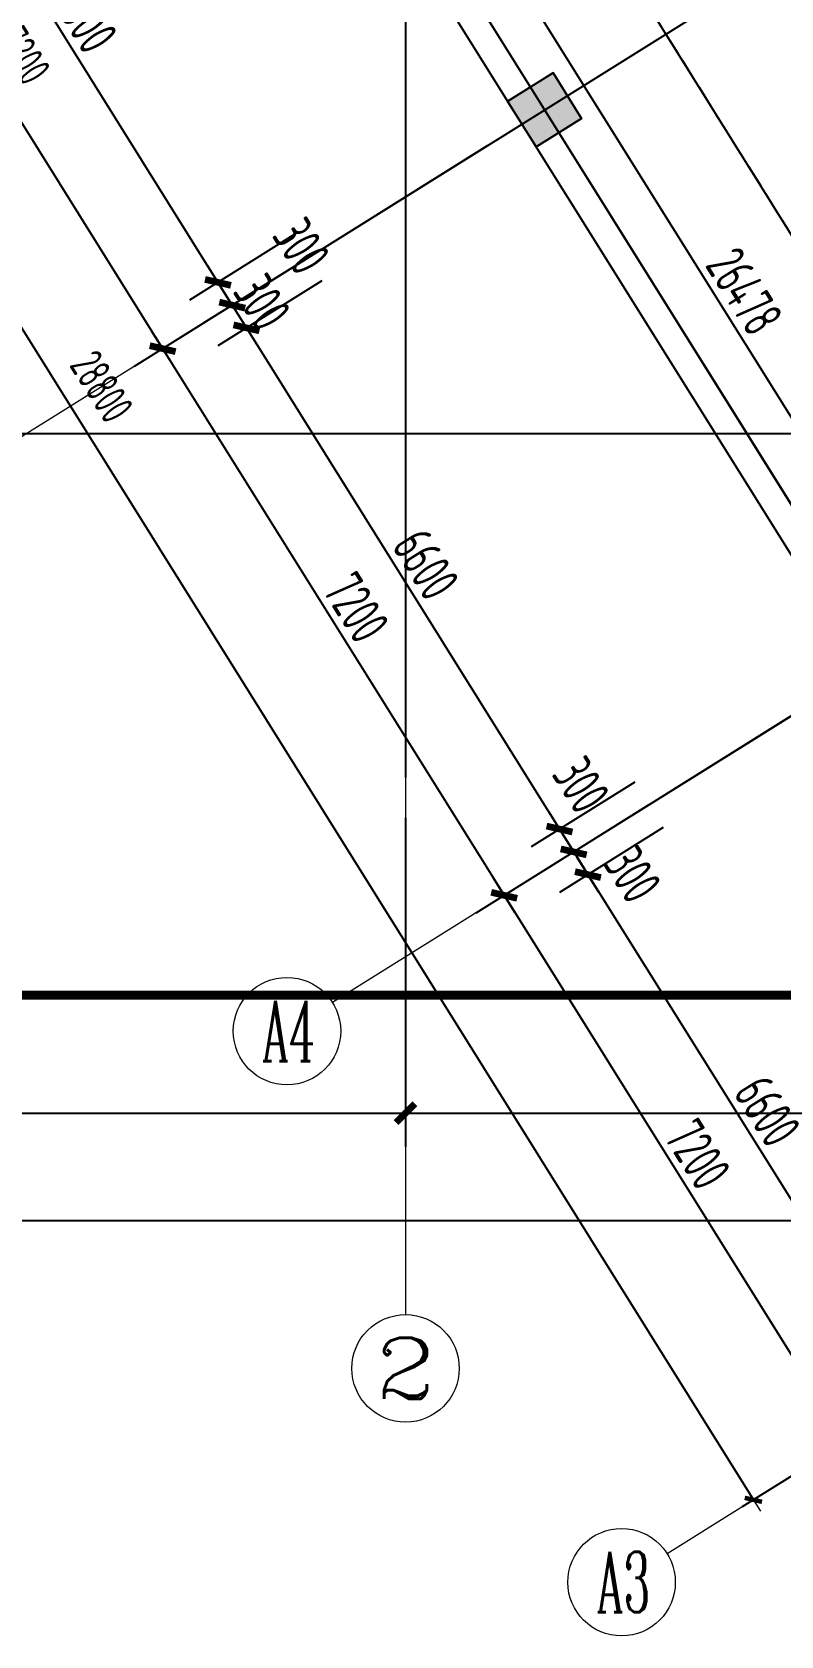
# Model space of a CAD drawing. Extents: x 1596194 to 1987057, y -212608 to 63160.
# Drawn here: x 1648858 to 1657224, y -45715 to -27804 of the extents above; entities that cross this region are included whole.
import ezdxf
from ezdxf.enums import TextEntityAlignment as Align

# ---------------------------------------------------------------- set-up
doc = ezdxf.new("R2010")
doc.units = 0
doc.header["$LTSCALE"] = 100
doc.header["$MEASUREMENT"] = 0
doc.linetypes.add('DASH', pattern=[0.35, 0.25, -0.1])
doc.layers.get('0').update_dxf_attribs({"linetype": 'CONTINUOUS'})
doc.layers.get('DEFPOINTS').update_dxf_attribs({"linetype": 'CONTINUOUS'})
for name, color, linetype in [('4', 6, 'DASH'), ('AXIS_TEXT', 7, 'CONTINUOUS'), ('COLUMN', 1, 'CONTINUOUS'), ('DOTE', 251, 'CONTINUOUS'), ('PUB_DIM', 3, 'CONTINUOUS'), ('SOLID_HATCH', 40, 'CONTINUOUS'), ('WALL', 2, 'CONTINUOUS'), ('WINDOWS', 4, 'CONTINUOUS'), ('图层2', 251, 'CONTINUOUS')]:
    doc.layers.add(name, color=color, linetype=linetype)
doc.layers.add('AXIS', color=3, linetype='CONTINUOUS', lineweight=9)
doc.styles.add('_TCH_AXIS', font='COMPLEX.shx', dxfattribs={"width": 0.55})
doc.styles.add('COMPLEX', font='COMPLEX.shx')
doc.styles.add('DIM_FONT', font='SYSZ.shx', dxfattribs={"width": 0.7, "bigfont": 'SYFS.shx'})
doc.dimstyles.new('DIMN-200', dxfattribs={"dimtxt": 300, "dimasz": 1, "dimexe": 250, "dimexo": 0, "dimgap": 150, "dimtad": 1, "dimdec": 0, "dimdsep": 46, "dimtxsty": 'DIM_FONT', "dimblk": '_DIMX', "dimcen": 2.5, "dimclrd": 3, "dimclre": 3, "dimclrt": 7, "dimadec": 0, "dimazin": 0, "dimtfac": 1, "dimtdec": 0, "dimtix": 1, "dimtmove": 2, "dimatfit": 3, "dimldrblk": '_DIMX', "dimfxl": 0, "dimtolj": 1, "dimtzin": 0, "dimarcsym": 0})
doc.dimstyles.new('DIMN150', dxfattribs={"dimscale": 1.5, "dimtxt": 300, "dimasz": 1, "dimexe": 250, "dimexo": 300, "dimgap": 30, "dimtad": 1, "dimdec": 0, "dimzin": 0, "dimdsep": 46, "dimtxsty": 'DIM_FONT', "dimblk": 'ARCHTICK', "dimcen": 0.09, "dimclrt": 7, "dimazin": 2, "dimtfac": 1, "dimtdec": 0, "dimtix": 1, "dimtmove": 2, "dimatfit": 3, "dimldrblk": 'DOT', "dimfxl": 0, "dimtolj": 1, "dimtzin": 0, "dimarcsym": 0})

# ---------------------------------------------------------------- blocks, each defined once
blk = doc.blocks.new('_archtick')
blk.add_line((-150, 0), (150, 0))
at = {"const_width": 50}
blk.add_lwpolyline([(-70, -70), (70, 70)], dxfattribs=at)
blk = doc.blocks.new('*D356')
at = {"layer": 'DEFPOINTS', "color": 0}
for p in [(1655378, -19922), (1669571, -38343), (1667642, -39548)]:
    blk.add_point(p, dxfattribs=at)
at = {"layer": 'PUB_DIM', "color": 0, "lineweight": -2}
for p, q in [((1655759, -19683), (1657625, -18517)), ((1657307, -18716), (1669571, -38343)), ((1668023, -39310), (1669889, -38144))]:
    blk.add_line(p, q, dxfattribs=at)
at = {"layer": 'PUB_DIM', "color": 0, "lineweight": -2, "xscale": 1.5, "yscale": 1.5, "zscale": 1.5}
for p, rotation in [((1657307, -18716), 121.9999999999949), ((1669571, -38343), 301.9999999999948)]:
    blk.add_blockref('_archtick', p, dxfattribs=dict(at, rotation=rotation))
at = {"layer": 'PUB_DIM', "color": 7, "insert": (1663695, -28369), "char_height": 450, "attachment_point": 5, "rotation": 302, "style": 'DIM_FONT'}
blk.add_mtext('\\A1;23143', dxfattribs=at)
blk = doc.blocks.new('_Dot')
at = {"color": 0, "linetype": 'ByBlock', "lineweight": -2}
blk.add_line((-0.5, 0), (-1, 0), dxfattribs=at)
at = {"color": 0, "linetype": 'ByBlock', "const_width": 0.5}
blk.add_lwpolyline([(-0.25, 0, 1), (0.25, 0, 1)], format="xyb", close=True, dxfattribs=at)
blk = doc.blocks.new('*D391')
at = {"layer": 'DEFPOINTS', "color": 0}
for p in [(1648660, -24237), (1652157, -29834), (1650935, -30599)]:
    blk.add_point(p, dxfattribs=at)
at = {"layer": 'PUB_DIM', "color": 0, "lineweight": -2}
for p, q in [((1648278, -24476), (1647119, -25200)), ((1647437, -25001), (1650935, -30599)), ((1651776, -30073), (1650617, -30797))]:
    blk.add_line(p, q, dxfattribs=at)
at = {"layer": 'PUB_DIM', "color": 0, "lineweight": -2, "xscale": 1.5, "yscale": 1.5, "zscale": 1.5}
for p, rotation in [((1647437, -25001), 121.9999999999521), ((1650935, -30599), 301.999999999952)]:
    blk.add_blockref('_archtick', p, dxfattribs=dict(at, rotation=rotation))
at = {"layer": 'PUB_DIM', "color": 7, "insert": (1649442, -27640), "char_height": 450, "attachment_point": 5, "rotation": 302, "style": 'DIM_FONT'}
blk.add_mtext('\\A1;6600', dxfattribs=at)
blk = doc.blocks.new('*D392')
at = {"layer": 'DEFPOINTS', "color": 0}
for p in [(1652157, -29834), (1652316, -30089), (1651094, -30853)]:
    blk.add_point(p, dxfattribs=at)
at = {"layer": 'PUB_DIM', "color": 0, "lineweight": -2}
for p, q in [((1651776, -30073), (1650617, -30797)), ((1651935, -30327), (1650776, -31052)), ((1650935, -30599), (1651094, -30853))]:
    blk.add_line(p, q, dxfattribs=at)
at = {"layer": 'PUB_DIM', "color": 0, "lineweight": -2, "xscale": 1.5, "yscale": 1.5, "zscale": 1.5}
for p, rotation in [((1650935, -30599), 121.99999999994), ((1651094, -30853), 301.99999999994)]:
    blk.add_blockref('_archtick', p, dxfattribs=dict(at, rotation=rotation))
at = {"layer": 'PUB_DIM', "color": 7, "insert": (1651867, -30194), "char_height": 450, "attachment_point": 5, "rotation": 302, "style": 'DIM_FONT'}
blk.add_mtext('\\A1;300', dxfattribs=at)
blk = doc.blocks.new('*D393')
at = {"layer": 'DEFPOINTS', "color": 0}
for p in [(1652316, -30089), (1652475, -30343), (1651253, -31107)]:
    blk.add_point(p, dxfattribs=at)
at = {"layer": 'PUB_DIM', "color": 0, "lineweight": -2}
for p, q in [((1651935, -30327), (1650776, -31052)), ((1652094, -30582), (1650935, -31306)), ((1651094, -30853), (1651093, -30852)), ((1651094, -30853), (1651253, -31107)), ((1651253, -31107), (1651254, -31109))]:
    blk.add_line(p, q, dxfattribs=at)
at = {"layer": 'PUB_DIM', "color": 0, "lineweight": -2, "xscale": 1.5, "yscale": 1.5, "zscale": 1.5}
for p, rotation in [((1651094, -30853), 301.9999999999482), ((1651253, -31107), 121.9999999999481)]:
    blk.add_blockref('_archtick', p, dxfattribs=dict(at, rotation=rotation))
at = {"layer": 'PUB_DIM', "color": 7, "insert": (1651429, -30820), "char_height": 450, "attachment_point": 5, "rotation": 302, "style": 'DIM_FONT'}
blk.add_mtext('\\A1;300', dxfattribs=at)
blk = doc.blocks.new('*D394')
at = {"layer": 'DEFPOINTS', "color": 0}
for p in [(1652475, -30343), (1655973, -35940), (1654750, -36704)]:
    blk.add_point(p, dxfattribs=at)
at = {"layer": 'PUB_DIM', "color": 0, "lineweight": -2}
for p, q in [((1652094, -30582), (1650935, -31306)), ((1651253, -31107), (1654750, -36704)), ((1655591, -36179), (1654432, -36903))]:
    blk.add_line(p, q, dxfattribs=at)
at = {"layer": 'PUB_DIM', "color": 0, "lineweight": -2, "xscale": 1.5, "yscale": 1.5, "zscale": 1.5}
for p, rotation in [((1651253, -31107), 121.9999999999521), ((1654750, -36704), 301.9999999999521)]:
    blk.add_blockref('_archtick', p, dxfattribs=dict(at, rotation=rotation))
at = {"layer": 'PUB_DIM', "color": 7, "insert": (1653258, -33746), "char_height": 450, "attachment_point": 5, "rotation": 302, "style": 'DIM_FONT'}
blk.add_mtext('\\A1;6600', dxfattribs=at)
blk = doc.blocks.new('*D395')
at = {"layer": 'DEFPOINTS', "color": 0}
for p in [(1655973, -35940), (1656132, -36195), (1654909, -36959)]:
    blk.add_point(p, dxfattribs=at)
at = {"layer": 'PUB_DIM', "color": 0, "lineweight": -2}
for p, q in [((1655591, -36179), (1654432, -36903)), ((1655750, -36433), (1654591, -37158)), ((1654750, -36704), (1654909, -36959))]:
    blk.add_line(p, q, dxfattribs=at)
at = {"layer": 'PUB_DIM', "color": 0, "lineweight": -2, "xscale": 1.5, "yscale": 1.5, "zscale": 1.5}
for p, rotation in [((1654750, -36704), 121.9999999999615), ((1654909, -36959), 301.9999999999615)]:
    blk.add_blockref('_archtick', p, dxfattribs=dict(at, rotation=rotation))
at = {"layer": 'PUB_DIM', "color": 7, "insert": (1654992, -36211), "char_height": 450, "attachment_point": 5, "rotation": 302, "style": 'DIM_FONT'}
blk.add_mtext('\\A1;300', dxfattribs=at)
blk = doc.blocks.new('*D396')
at = {"layer": 'DEFPOINTS', "color": 0}
for p in [(1656132, -36195), (1656291, -36449), (1655068, -37213)]:
    blk.add_point(p, dxfattribs=at)
at = {"layer": 'PUB_DIM', "color": 0, "lineweight": -2}
for p, q in [((1655750, -36433), (1654591, -37158)), ((1655909, -36688), (1654750, -37412)), ((1654909, -36959), (1655068, -37213))]:
    blk.add_line(p, q, dxfattribs=at)
at = {"layer": 'PUB_DIM', "color": 0, "lineweight": -2, "xscale": 1.5, "yscale": 1.5, "zscale": 1.5}
for p, rotation in [((1654909, -36959), 121.9999999999488), ((1655068, -37213), 301.9999999999488)]:
    blk.add_blockref('_archtick', p, dxfattribs=dict(at, rotation=rotation))
at = {"layer": 'PUB_DIM', "color": 7, "insert": (1655569, -37213), "char_height": 450, "attachment_point": 5, "rotation": 302, "style": 'DIM_FONT'}
blk.add_mtext('\\A1;300', dxfattribs=at)
blk = doc.blocks.new('*D397')
at = {"layer": 'DEFPOINTS', "color": 0}
for p in [(1656291, -36449), (1659788, -42046), (1658566, -42810)]:
    blk.add_point(p, dxfattribs=at)
at = {"layer": 'PUB_DIM', "color": 0, "lineweight": -2}
for p, q in [((1655909, -36688), (1654750, -37412)), ((1655068, -37213), (1658566, -42810)), ((1659407, -42285), (1658248, -43009))]:
    blk.add_line(p, q, dxfattribs=at)
at = {"layer": 'PUB_DIM', "color": 0, "lineweight": -2, "xscale": 1.5, "yscale": 1.5, "zscale": 1.5}
for p, rotation in [((1655068, -37213), 121.9999999999517), ((1658566, -42810), 301.9999999999517)]:
    blk.add_blockref('_archtick', p, dxfattribs=dict(at, rotation=rotation))
at = {"layer": 'PUB_DIM', "color": 7, "insert": (1657073, -39852), "char_height": 450, "attachment_point": 5, "rotation": 302, "style": 'DIM_FONT'}
blk.add_mtext('\\A1;6600', dxfattribs=at)
blk = doc.blocks.new('*D781')
at = {"layer": 'DEFPOINTS', "color": 0}
for p in [(1650461, -19060), (1664492, -41515), (1663575, -42088)]:
    blk.add_point(p, dxfattribs=at)
at = {"layer": 'PUB_DIM', "color": 0, "lineweight": -2}
for p, q in [((1650079, -19298), (1649226, -19832)), ((1649544, -19633), (1663575, -42088)), ((1664110, -41753), (1663257, -42286))]:
    blk.add_line(p, q, dxfattribs=at)
at = {"layer": 'PUB_DIM', "color": 0, "lineweight": -2, "xscale": 1.5, "yscale": 1.5, "zscale": 1.5}
for p, rotation in [((1649544, -19633), 122.0000000000058), ((1663575, -42088), 302.0000000000059)]:
    blk.add_blockref('_archtick', p, dxfattribs=dict(at, rotation=rotation))
at = {"layer": 'PUB_DIM', "color": 7, "insert": (1656816, -30700), "char_height": 450, "attachment_point": 5, "rotation": 302, "style": 'DIM_FONT'}
blk.add_mtext('\\A1;26478', dxfattribs=at)
blk = doc.blocks.new('*D785')
at = {"layer": 'DEFPOINTS', "color": 0}
for p in [(1657759, -35178), (1661574, -41284), (1657947, -43550)]:
    blk.add_point(p, dxfattribs=at)
at = {"layer": 'PUB_DIM', "color": 0, "lineweight": -2}
for p, q in [((1657377, -35417), (1653814, -37643)), ((1654132, -37444), (1657947, -43550)), ((1661193, -41523), (1657629, -43749))]:
    blk.add_line(p, q, dxfattribs=at)
at = {"layer": 'PUB_DIM', "color": 0, "lineweight": -2, "xscale": 1.5, "yscale": 1.5, "zscale": 1.5}
for p, rotation in [((1654132, -37444), 121.9999999999941), ((1657947, -43550), 301.9999999999941)]:
    blk.add_blockref('_archtick', p, dxfattribs=dict(at, rotation=rotation))
at = {"layer": 'PUB_DIM', "color": 7, "insert": (1656296, -40337), "char_height": 450, "attachment_point": 5, "rotation": 302, "style": 'DIM_FONT'}
blk.add_mtext('\\A1;7200', dxfattribs=at)
blk = doc.blocks.new('*D1373')
at = {"layer": 'DEFPOINTS', "color": 0}
for p in [(1651446, -30633), (1655262, -36739), (1654132, -37444)]:
    blk.add_point(p, dxfattribs=at)
at = {"layer": 'PUB_DIM', "color": 0, "lineweight": -2}
for p, q in [((1651065, -30871), (1649999, -31537)), ((1650317, -31339), (1654132, -37444)), ((1654880, -36977), (1653814, -37643))]:
    blk.add_line(p, q, dxfattribs=at)
at = {"layer": 'PUB_DIM', "color": 0, "lineweight": -2, "xscale": 1.5, "yscale": 1.5, "zscale": 1.5}
for p, rotation in [((1650317, -31339), 121.9999999999987), ((1654132, -37444), 301.9999999999987)]:
    blk.add_blockref('_archtick', p, dxfattribs=dict(at, rotation=rotation))
at = {"layer": 'PUB_DIM', "color": 7, "insert": (1652481, -34231), "char_height": 450, "attachment_point": 5, "rotation": 302, "style": 'DIM_FONT'}
blk.add_mtext('\\A1;7200', dxfattribs=at)
blk = doc.blocks.new('*D1409')
at = {"layer": 'AXIS', "color": 0, "lineweight": -2}
for p, q in [((1643510, -36577), (1643510, -41452)), ((1792430, -36577), (1792430, -41452)), ((1643510, -41077), (1792430, -41077))]:
    blk.add_line(p, q, dxfattribs=at)
at = {"layer": 'DEFPOINTS', "color": 0}
for p in [(1643510, -36127), (1792430, -36127), (1792430, -41077)]:
    blk.add_point(p, dxfattribs=at)
at = {"layer": 'AXIS', "color": 0, "lineweight": -2, "xscale": 1.5, "yscale": 1.5, "zscale": 1.5, "rotation": 180}
blk.add_blockref('_archtick', (1643510, -41077), dxfattribs=at)
at = {"layer": 'AXIS', "color": 0, "lineweight": -2, "xscale": 1.5, "yscale": 1.5, "zscale": 1.5}
blk.add_blockref('_archtick', (1792430, -41077), dxfattribs=at)
at = {"layer": 'AXIS', "color": 7, "insert": (1717970, -40775), "char_height": 450, "attachment_point": 5, "style": 'DIM_FONT'}
blk.add_mtext('\\A1;148920', dxfattribs=at)
blk = doc.blocks.new('*D1410')
at = {"layer": 'AXIS', "color": 0, "lineweight": -2}
for p, q in [((1643510, -36577), (1643510, -40252)), ((1653030, -36577), (1653030, -40252)), ((1643510, -39877), (1653030, -39877))]:
    blk.add_line(p, q, dxfattribs=at)
at = {"layer": 'DEFPOINTS', "color": 0}
for p in [(1643510, -36127), (1653030, -36127), (1653030, -39877)]:
    blk.add_point(p, dxfattribs=at)
at = {"layer": 'AXIS', "color": 0, "lineweight": -2, "xscale": 1.5, "yscale": 1.5, "zscale": 1.5, "rotation": 180}
blk.add_blockref('_archtick', (1643510, -39877), dxfattribs=at)
at = {"layer": 'AXIS', "color": 0, "lineweight": -2, "xscale": 1.5, "yscale": 1.5, "zscale": 1.5}
blk.add_blockref('_archtick', (1653030, -39877), dxfattribs=at)
at = {"layer": 'AXIS', "color": 7, "insert": (1648270, -39575), "char_height": 450, "attachment_point": 5, "style": 'DIM_FONT'}
blk.add_mtext('\\A1;9520', dxfattribs=at)
blk = doc.blocks.new('*D1411')
at = {"layer": 'AXIS', "color": 0, "lineweight": -2}
for p, q in [((1653030, -36577), (1653030, -40252)), ((1661030, -36577), (1661030, -40252)), ((1653030, -39877), (1661030, -39877))]:
    blk.add_line(p, q, dxfattribs=at)
at = {"layer": 'DEFPOINTS', "color": 0}
for p in [(1653030, -36127), (1661030, -36127), (1661030, -39877)]:
    blk.add_point(p, dxfattribs=at)
at = {"layer": 'AXIS', "color": 0, "lineweight": -2, "xscale": 1.5, "yscale": 1.5, "zscale": 1.5, "rotation": 180}
blk.add_blockref('_archtick', (1653030, -39877), dxfattribs=at)
at = {"layer": 'AXIS', "color": 0, "lineweight": -2, "xscale": 1.5, "yscale": 1.5, "zscale": 1.5}
blk.add_blockref('_archtick', (1661030, -39877), dxfattribs=at)
at = {"layer": 'AXIS', "color": 7, "insert": (1658529, -39529), "char_height": 450, "attachment_point": 5, "style": 'DIM_FONT'}
blk.add_mtext('\\A1;8000', dxfattribs=at)
blk = doc.blocks.new('_AXISO')
blk.add_circle((0, 0), 0.5)
at = {"layer": 'AXIS_TEXT', "style": 'COMPLEX', "width": 1.041667}
blk.add_attdef('A', text='', height=0.56, dxfattribs=at).set_placement((-0.25, -0.28), (0.25, -0.28), align=Align.FIT)
blk = doc.blocks.new('_DIMX')
blk.add_line((-150, 0), (150, 0))
at = {"const_width": 50}
blk.add_lwpolyline([(-70, -70), (70, 70)], dxfattribs=at)
blk = doc.blocks.new('*D216')
at = {"layer": 'AXIS', "color": 3, "lineweight": -2}
for p, q in [((1643684, -18503), (1641527, -19851)), ((1641655, -19772), (1656916, -44194)), ((1658946, -42927), (1656789, -44274))]:
    blk.add_line(p, q, dxfattribs=at)
at = {"layer": 'DEFPOINTS', "color": 0}
for p in [(1643684, -18503), (1658946, -42927), (1656916, -44195)]:
    blk.add_point(p, dxfattribs=at)
at = {"layer": 'AXIS', "color": 3, "lineweight": -2}
for p, rotation in [((1641655, -19771), 121.9999999999996), ((1656916, -44195), 301.9999999999996)]:
    blk.add_blockref('_DIMX', p, dxfattribs=dict(at, rotation=rotation))
at = {"layer": 'AXIS', "color": 7, "insert": (1649637, -31763), "char_height": 375, "attachment_point": 5, "rotation": 302, "style": 'DIM_FONT'}
blk.add_mtext('\\A1;28800', dxfattribs=at)
blk = doc.blocks.new('*D15')
at = {"layer": 'DEFPOINTS', "color": 0}
for p in [(1647631, -24527), (1651446, -30633), (1650317, -31339)]:
    blk.add_point(p, dxfattribs=at)
at = {"layer": 'PUB_DIM', "color": 3, "lineweight": -2}
for p, q in [((1647631, -24527), (1646374, -25312)), ((1646502, -25233), (1650316, -31338)), ((1651446, -30633), (1650189, -31418))]:
    blk.add_line(p, q, dxfattribs=at)
for p, rotation in [((1646501, -25233), 121.9999999999989), ((1650317, -31339), 301.9999999999989)]:
    blk.add_blockref('_DIMX', p, dxfattribs=dict(at, rotation=rotation))
at = {"layer": 'PUB_DIM', "color": 7, "insert": (1648760, -28066), "char_height": 375, "attachment_point": 5, "rotation": 302, "style": 'DIM_FONT'}
blk.add_mtext('\\A1;7200', dxfattribs=at)
blk = doc.blocks.new('_fzh')
for p, q in [((-0.5, 0.5), (-0.5, -0.5)), ((0.5, 0.5), (-0.5, 0.5)), ((0.5, -0.5), (0.5, 0.5)), ((-0.5, -0.5), (0.5, -0.5))]:
    blk.add_line(p, q)
at = {"layer": 'SOLID_HATCH'}
blk.add_solid([(0.5, 0.5), (0.5, -0.5), (-0.5, 0.5), (-0.5, -0.5)], dxfattribs=at)

msp = doc.modelspace()

# ---------------------------------------------------------------- hatches: boundary and pattern name
at = {"layer": 'COLUMN'}
msp.add_hatch(color=256, dxfattribs=at).paths.add_polyline_path([(1654170.56, -28576.591), (1654488.511, -29085.42), (1654997.34, -28767.468), (1654679.389, -28258.639)])

# ---------------------------------------------------------------- linework, layer by layer
at = {"layer": '4', "ltscale": 10}
msp.add_lwpolyline([(1655275.885, -19985.412), (1652228.882, -21889.391), (1664492.092, -41514.63), (1667539.948, -39612.016), (1655275.885, -19985.412)], dxfattribs=at)
at = {"layer": 'AXIS'}
for p, q in [((1653943.487, -29072.232), (1650896.359, -30976.289)), ((1651446.172, -30632.731), (1648399.044, -32536.788)), ((1657758.906, -35178.179), (1654711.777, -37082.236)), ((1653030.206, -36126.938), (1653030.206, -42126.938)), ((1655261.591, -36738.677), (1652214.462, -38642.734)), ((1658999.784, -42892.876), (1655952.656, -44796.933))]:
    msp.add_line(p, q, dxfattribs=at)
for centre in [(1651705.633, -38960.686), (1655443.827, -45114.885)]:
    msp.add_circle(centre, 600, dxfattribs=at)
at = {"layer": 'COLUMN'}
msp.add_lwpolyline([(1654679.389, -28258.639), (1654997.34, -28767.468), (1654488.511, -29085.42), (1654170.56, -28576.591)], close=True, dxfattribs=at)
at = {"layer": 'DOTE'}
for p, q in [((1653030.206, 50334.236), (1653030.206, -36126.938)), ((1641494.944, -7725.242), (1663243.889, -42530.829)), ((1651446.172, -30632.731), (1661030.206, -24643.962)), ((1799629.617, -32289.869), (1638383.856, -32289.869)), ((1655261.591, -36738.677), (1661030.206, -33134.046))]:
    msp.add_line(p, q, dxfattribs=at)
at = {"layer": 'WALL'}
for p, q in [((1646539.722, -16364.698), (1658888.54, -36126.938)), ((1646698.698, -16619.113), (1661960.372, -41042.896)), ((1650927.507, -22820.498), (1662214.786, -40883.92))]:
    msp.add_line(p, q, dxfattribs=at)
at = {"layer": 'WINDOWS'}
msp.add_line((1664492.092, -41514.63), (1650460.89, -19060.013), dxfattribs=at)
at = {"layer": '图层2', "linetype": 'DASH', "ltscale": 10, "const_width": 100}
msp.add_lwpolyline([(1646913.56, -14177.71), (1668124.452, -14177.71), (1668124.452, -38560.415), (1646913.56, -38560.415)], close=True, dxfattribs=at)

# ---------------------------------------------------------------- block references
at = {"layer": 'AXIS'}
ref = msp.add_blockref('_AXISO', (1653030.206, -42726.938), dxfattribs=dict(at, xscale=1200, yscale=1200, zscale=1200))
ref.add_attrib('A', '2', dxfattribs={"layer": 'AXIS_TEXT', "height": 678.823, "style": '_TCH_AXIS', "width": 1.5}).set_placement((1652690.795, -43066.349), (1653369.617, -43066.349), align=Align.FIT)
at = {"layer": 'COLUMN', "xscale": 600, "yscale": 600, "zscale": 600, "rotation": 32.00000000000104}
msp.add_blockref('_fzh', (1654584.404, -28672.756), dxfattribs=at)

# ---------------------------------------------------------------- texts
at = {"layer": 'AXIS', "style": 'COMPLEX', "width": 1.339286}
for tag, p, p2 in [('A4', (1651426.076, -39295.185), (1652026.076, -39295.185)), ('A3', (1655164.269, -45449.384), (1655764.269, -45449.384))]:
    msp.add_attdef(tag, text='2', height=672, dxfattribs=at).set_placement(p, p2, align=Align.FIT)

# ---------------------------------------------------------------- dimensions: what is measured, and where the dimension line sits
at = {"layer": 'AXIS'}
dim = msp.add_aligned_dim(p1=(1643684.032, -18502.882), p2=(1658945.706, -42926.668), distance=-2393.108, dimstyle='DIMN-200', override={"dimtxt": 375, "dimexe": 150, "dimgap": 200, "dimzin": 0, "dimblk1": '_DIMX', "dimblk2": '_DIMX', "dimsah": 1, "dimcen": 200}, dxfattribs=at)
dim.commit()
dim.dimension.update_dxf_attribs({"geometry": '*D216', "text_midpoint": (1649636.733, -31763.391)})
for p2, distance, picture, middle in [((1792430.206, -36126.938), -4950, '*D1409', (1717970.24, -40774.795)), ((1653030.206, -36126.938), -3750, '*D1410', (1648270.24, -39574.795))]:
    dim = msp.add_aligned_dim(p1=(1643510.274, -36126.938), p2=p2, distance=distance, dimstyle='DIMN150', dxfattribs=at)
    dim.commit()
    dim.dimension.update_dxf_attribs({"geometry": picture, "text_midpoint": middle})
dim = msp.add_linear_dim(base=(1661030.206, -39876.938), p1=(1653030.206, -36126.938), p2=(1661030.206, -36126.938), angle=0, dimstyle='DIMN150', dxfattribs=at)
dim.commit()
dim.dimension.update_dxf_attribs({"geometry": '*D1411', "text_midpoint": (1658528.717, -39529.386), "dimtype": 129})
at = {"layer": 'PUB_DIM'}
for p1, p2, distance, picture, middle in [((1655377.65, -19921.822), (1667641.714, -39548.426), 2275.137, '*D356', (1663695.339, -28369.374)), ((1650460.89, -19060.013), (1664492.092, -41514.63), -1081.175, '*D781', (1656815.835, -30700.146)), ((1648660.018, -24237.382), (1652157.485, -29834.5), -1441.798, '*D391', (1649442.269, -27639.866)), ((1652316.385, -30088.792), (1652475.437, -30343.329), -1441.798, '*D393', (1651429.428, -30819.986)), ((1652475.437, -30343.329), (1655972.904, -35940.446), -1441.798, '*D394', (1653257.688, -33745.813)), ((1651446.172, -30632.731), (1655261.591, -36738.677), -1331.902, '*D1373', (1652480.596, -34231.393)), ((1657758.906, -35178.179), (1661574.324, -41284.125), -4276.684, '*D785', (1656296.013, -40337.337)), ((1656290.855, -36449.275), (1659788.322, -42046.392), -1441.798, '*D397', (1657073.106, -39851.759))]:
    dim = msp.add_aligned_dim(p1=p1, p2=p2, distance=distance, dimstyle='DIMN150', dxfattribs=at)
    dim.commit()
    dim.dimension.update_dxf_attribs({"geometry": picture, "text_midpoint": middle})
dim = msp.add_aligned_dim(p1=(1647630.753, -24526.785), p2=(1651446.172, -30632.731), distance=-1331.902, dimstyle='DIMN-200', override={"dimtxt": 375, "dimexe": 150, "dimgap": 200, "dimzin": 0, "dimblk1": '_DIMX', "dimblk2": '_DIMX', "dimsah": 1, "dimcen": 200}, dxfattribs=at)
dim.commit()
dim.dimension.update_dxf_attribs({"geometry": '*D15', "text_midpoint": (1648760.28, -28066.02)})
for base, p1, p2, picture, middle in [((1651093.67, -30852.829), (1652157.485, -29834.5), (1652316.385, -30088.792), '*D392', (1651866.774, -30193.538)), ((1654909.165, -36958.897), (1655972.904, -35940.446), (1656131.88, -36194.86), '*D395', (1654991.844, -36211.386)), ((1655068.141, -37213.312), (1656131.88, -36194.86), (1656290.855, -36449.275), '*D396', (1655569.491, -37212.631))]:
    dim = msp.add_linear_dim(base=base, p1=p1, p2=p2, angle=302, dimstyle='DIMN150', dxfattribs=at)
    dim.commit()
    dim.dimension.update_dxf_attribs({"geometry": picture, "text_midpoint": middle, "dimtype": 129})

doc.saveas('drawing.dxf')
